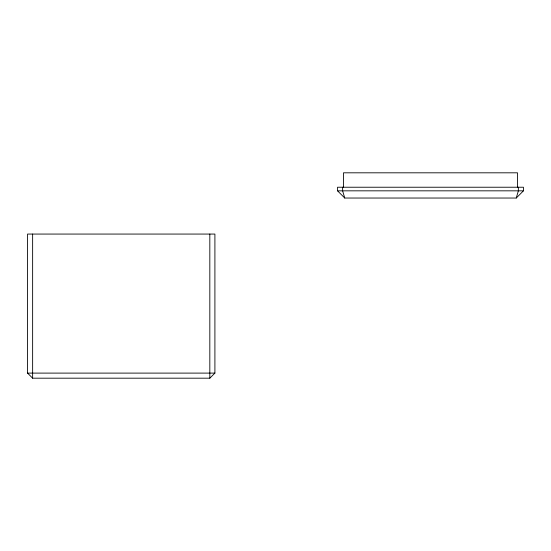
<?xml version="1.0" encoding="UTF-8"?>
<svg xmlns="http://www.w3.org/2000/svg" width="551" height="551" viewBox="0 0 551 551"><rect width="100%" height="100%" fill="white"/><g stroke="black" fill="none" stroke-linecap="round" stroke-linejoin="round"><path stroke-width="0.83" d="M516.246 198.036L523.45 190.832L523.45 187.23L337.543 187.23L337.543 190.832L344.747 198.036L516.246 198.036L518.367 190.832L518.367 187.23M209.821 378.186L214.904 373.103L214.904 234.065L27.55 234.065L27.55 373.103L32.633 378.186L209.821 378.186L209.821 234.065M337.543 190.832L523.45 190.832M27.55 373.103L214.904 373.103M344.747 198.036L342.619 190.832L342.619 187.23M517.506 187.23L517.506 172.814L343.487 172.814L343.487 187.23M32.633 234.065L32.633 378.186"/></g></svg>
